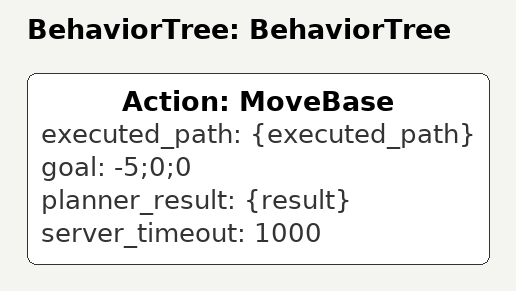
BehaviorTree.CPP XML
<?xml version="1.0"?>
<root main_tree_to_execute="BehaviorTree">
    <BehaviorTree ID="BehaviorTree">
        <Action ID="MoveBase" executed_path="{executed_path}" goal="-5;0;0" planner_result="{result}" server_timeout="1000"/>
    </BehaviorTree>
</root>
